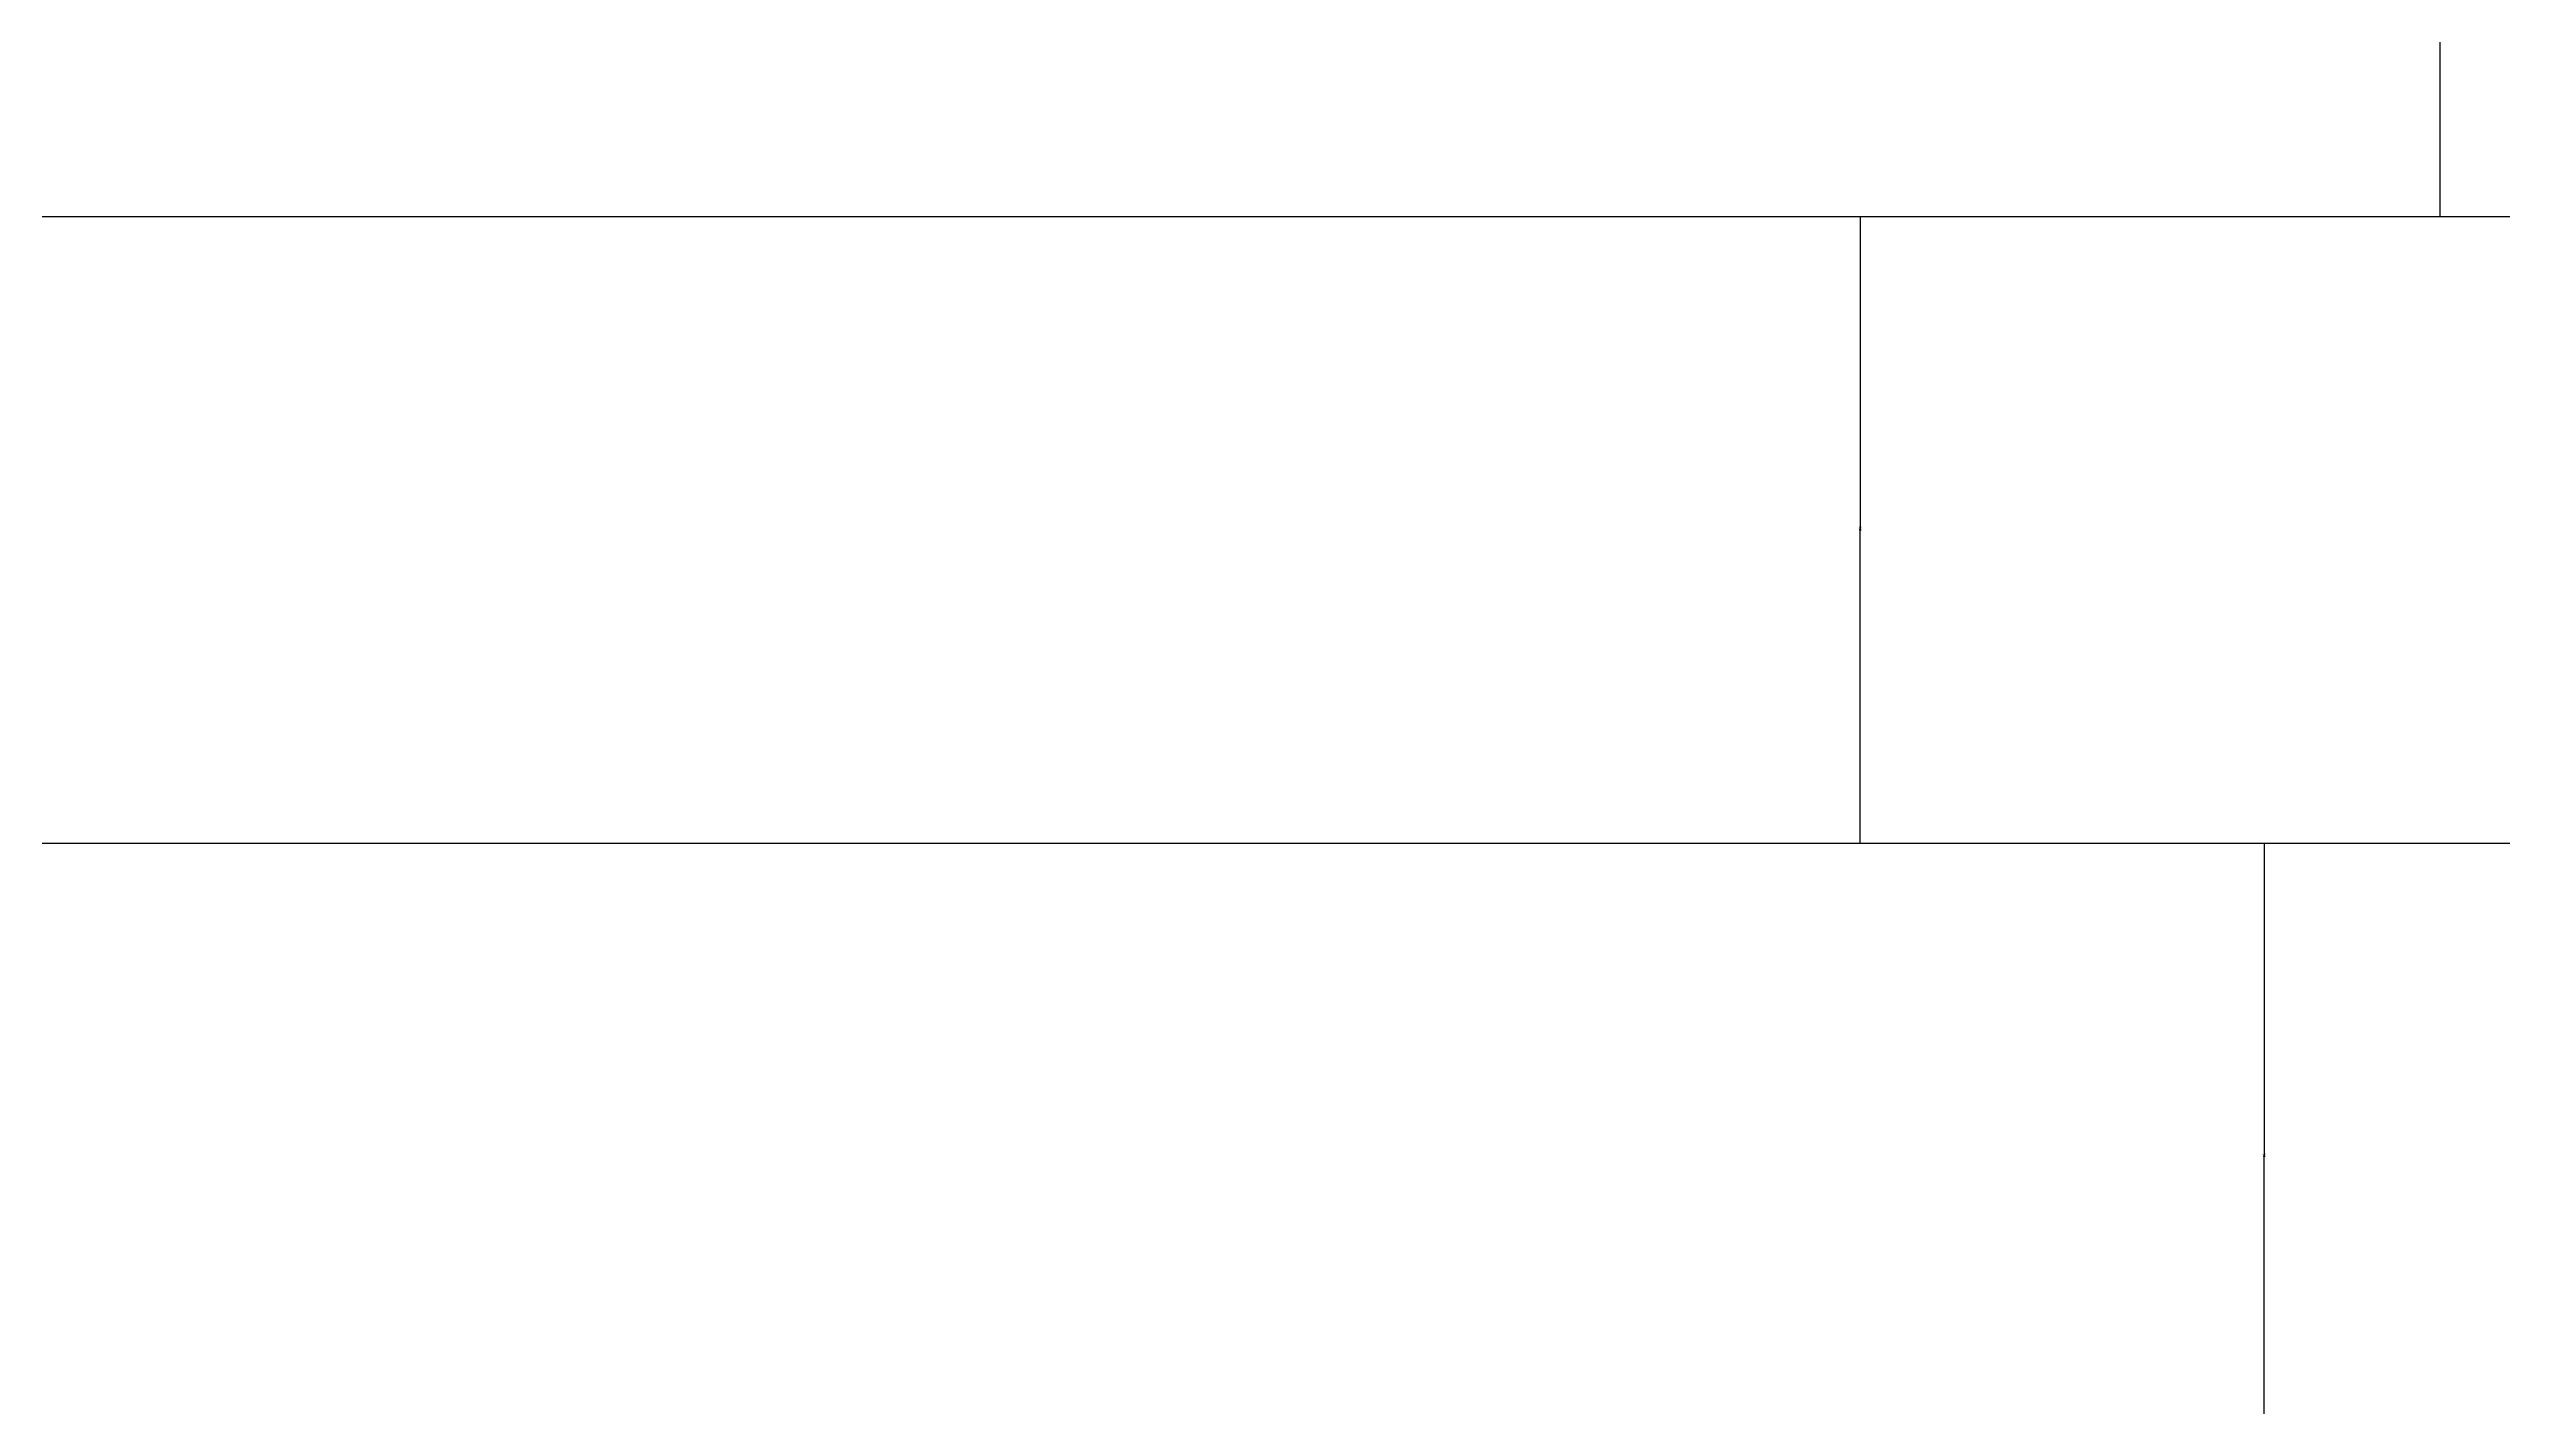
# Model space of a CAD drawing. Header units: metres. Extents: x 39056 to 50773, y 16374 to 21719.
# Drawn here: x 46775 to 48029, y 18502 to 19195 of the extents above; entities that cross this region are included whole.
import ezdxf

# ---------------------------------------------------------------- set-up
doc = ezdxf.new("R2010")
doc.units = ezdxf.units.M
doc.layers.add('10', color=8, linetype='Continuous')
doc.layers.add('7', color=7, linetype='Continuous')
doc.dimstyles.get("Standard").update_dxf_attribs({"dimtxt": 2.5, "dimasz": 2.5, "dimexe": 1.25, "dimexo": 0.625, "dimtad": 1, "dimcen": 2.5, "dimazin": 3, "dimtfac": 1, "dimtmove": 0, "dimatfit": 3})

# ---------------------------------------------------------------- blocks, each defined once
blk = doc.blocks.new('_CLOSEDFILLED')
at = {"color": 0, "linetype": 'BYBLOCK'}
blk.add_solid([(-1, 0.2), (0, 0), (-1, -0.2)], dxfattribs=at)
blk = doc.blocks.new('*D6')
for p, q in [((47996.98, 19710.36), (47996.98, 19410.08)), ((47996.73, 19410.08), (47996.48, 19410.08)), ((47996.98, 19109.81), (47996.98, 19410.08)), ((47996.98, 19410.08), (47996.98, 19410.08)), ((47997.23, 19410.08), (47997.48, 19410.08))]:
    blk.add_line(p, q)
at = {"layer": 'Defpoints'}
for p in [(47996.98, 19710.36), (47996.98, 19410.08), (47996.98, 19109.81)]:
    blk.add_point(p, dxfattribs=at)
at = {"layer": '7', "xscale": 0.25, "yscale": 0.25}
blk.add_blockref('_CLOSEDFILLED', (47996.98, 19410.08), dxfattribs=at)
at = {"layer": '7', "xscale": 0.25, "yscale": 0.25, "rotation": 180}
blk.add_blockref('_CLOSEDFILLED', (47996.98, 19410.08), dxfattribs=at)
at = {"layer": '7', "insert": (47996.98, 19411.205), "char_height": 1, "attachment_point": 5}
blk.add_mtext('150', dxfattribs=at)
blk = doc.blocks.new('*D7')
for p, q in [((47906.98, 18789.81), (47906.98, 18629.81)), ((47906.73, 18629.81), (47906.48, 18629.81)), ((47906.98, 18469.81), (47906.98, 18629.81)), ((47906.98, 18629.81), (47906.98, 18629.81)), ((47907.23, 18629.81), (47907.48, 18629.81))]:
    blk.add_line(p, q)
at = {"layer": 'Defpoints'}
for p in [(47906.98, 18789.81), (47906.98, 18629.81), (47906.98, 18469.81)]:
    blk.add_point(p, dxfattribs=at)
at = {"layer": '7', "xscale": 0.25, "yscale": 0.25}
blk.add_blockref('_CLOSEDFILLED', (47906.98, 18629.81), dxfattribs=at)
at = {"layer": '7', "xscale": 0.25, "yscale": 0.25, "rotation": 180}
blk.add_blockref('_CLOSEDFILLED', (47906.98, 18629.81), dxfattribs=at)
at = {"layer": '7', "insert": (47906.98, 18630.935), "char_height": 1, "attachment_point": 5}
blk.add_mtext('80', dxfattribs=at)
blk = doc.blocks.new('*D8')
for p, q in [((47700.59, 19109.81), (47700.59, 18949.81)), ((47700.34, 18949.81), (47700.09, 18949.81)), ((47700.59, 18789.81), (47700.59, 18949.81)), ((47700.59, 18949.81), (47700.59, 18949.81)), ((47700.84, 18949.81), (47701.09, 18949.81))]:
    blk.add_line(p, q)
at = {"layer": 'Defpoints'}
for p in [(47700.59, 19109.81), (47700.59, 18949.81), (47700.59, 18789.81)]:
    blk.add_point(p, dxfattribs=at)
at = {"layer": '7', "xscale": 0.25, "yscale": 0.25}
blk.add_blockref('_CLOSEDFILLED', (47700.59, 18949.81), dxfattribs=at)
at = {"layer": '7', "xscale": 0.25, "yscale": 0.25, "rotation": 180}
blk.add_blockref('_CLOSEDFILLED', (47700.59, 18949.81), dxfattribs=at)
at = {"layer": '7', "insert": (47700.59, 18950.935), "char_height": 1, "attachment_point": 5}
blk.add_mtext('80', dxfattribs=at)

msp = doc.modelspace()

# ---------------------------------------------------------------- linework, layer by layer
at = {"layer": '10'}
for p, q in [((44646.43, 19109.81), (50772.79, 19109.81)), ((44646.43, 18789.81), (50772.79, 18789.81))]:
    msp.add_line(p, q, dxfattribs=at)

# ---------------------------------------------------------------- dimensions: what is measured, and where the dimension line sits
at = {"layer": '7'}
for base, p1, p2, text, picture, middle in [((47996.98, 19410.08), (47996.98, 19109.81), (47996.98, 19710.36), '150', '*D6', (47996.98, 19411.205)), ((47700.59, 18949.81), (47700.59, 18789.81), (47700.59, 19109.81), '80', '*D8', (47700.59, 18950.935)), ((47906.98, 18629.81), (47906.98, 18789.81), (47906.98, 18469.81), '80', '*D7', (47906.98, 18630.935))]:
    dim = msp.add_linear_dim(base=base, p1=p1, p2=p2, text=text, dimstyle='Standard', dxfattribs=at)
    dim.commit()
    dim.dimension.update_dxf_attribs({"geometry": picture, "text_midpoint": middle})

# ---------------------------------------------------------------- leaders
msp.add_leader([(45569.14, 19899.92), (45569.14, 17033.81), (48027.69, 17033.81)], dimstyle='Standard', dxfattribs=at)

doc.saveas('drawing.dxf')
